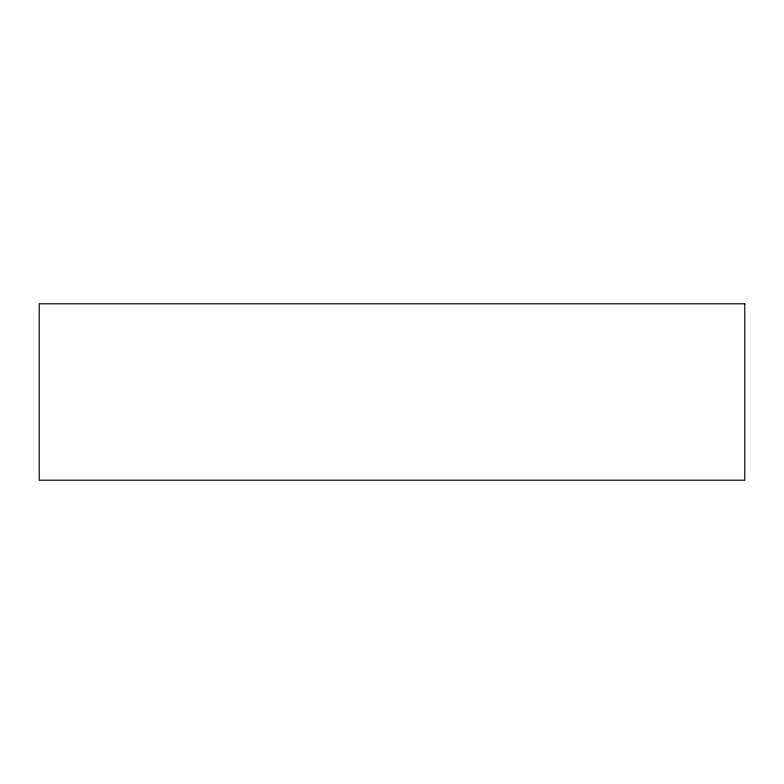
<?xml version="1.0" encoding="UTF-8"?>
<svg xmlns="http://www.w3.org/2000/svg" width="784" height="784" viewBox="0 0 784 784"><rect width="100%" height="100%" fill="white"/><g stroke="black" fill="none" stroke-linecap="round" stroke-linejoin="round"><path stroke-width="1.18" d="M744.8 303.8L39.2 303.8L39.2 480.2L744.8 480.2L744.8 303.8"/></g></svg>
